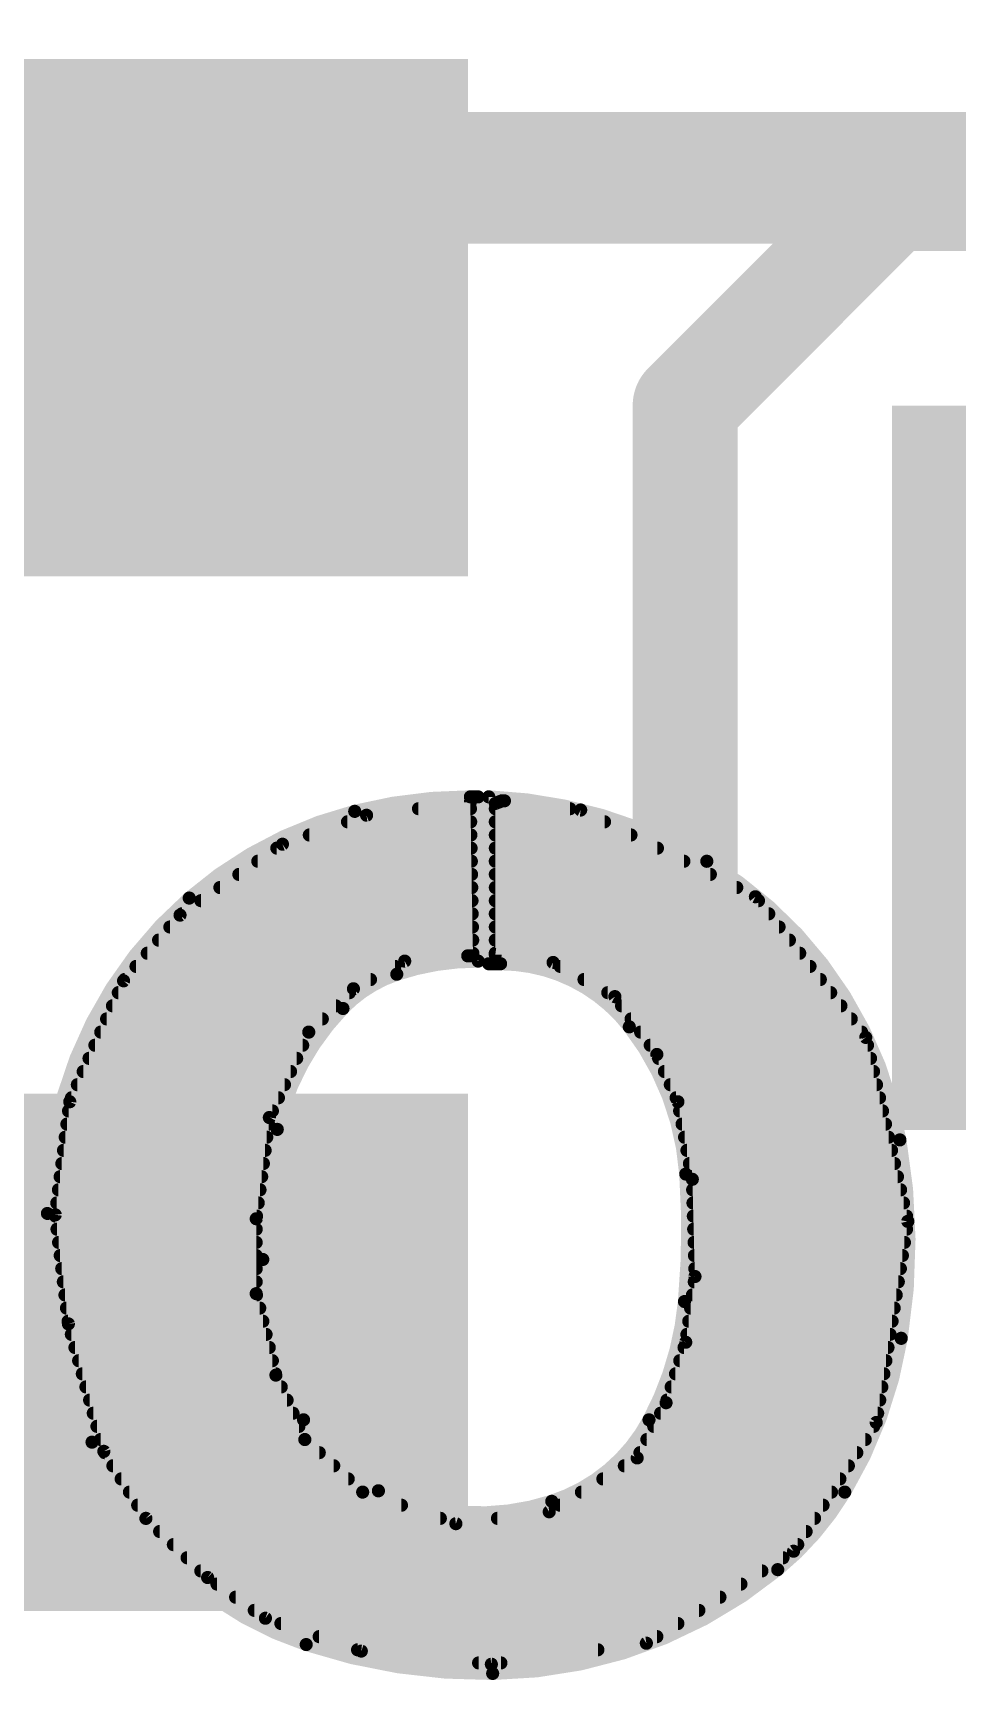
# Model space of a CAD drawing. Extents: x -109 to 32, y -1 to 19.
# Drawn here: x 8.969 to 10.756, y 9.797 to 12.98 of the extents above; entities that cross this region are included whole.
import ezdxf

# ---------------------------------------------------------------- set-up
doc = ezdxf.new("R2010")
doc.units = 0
for name, color, linetype in [('1', 12, 'CONTINUOUS'), ('16', 132, 'CONTINUOUS'), ('21', 53, 'CONTINUOUS'), ('22', 53, 'CONTINUOUS')]:
    doc.layers.add(name, color=color, linetype=linetype)

# ---------------------------------------------------------------- blocks, each defined once
blk = doc.blocks.new('RECT')
blk.add_solid([(-0.5, -0.5), (0.5, -0.5), (-0.5, 0.5), (0.5, 0.5)])

msp = doc.modelspace()

# ---------------------------------------------------------------- linework, layer by layer
at = {"layer": '16', "const_width": 0.254}
for points in [[(3.81, 17.78), (8.89, 12.7)], [(8.89, 12.7), (15.24, 12.7)]]:
    msp.add_lwpolyline(points, dxfattribs=at)
at = {"layer": '16', "const_width": 0.127}
msp.add_lwpolyline([(8.8451, 12.6551, 1), (8.9349, 12.7449)], format="xyb", dxfattribs=at)
at = {"layer": '21', "const_width": 0.2032}
for points in [[(10.63, 12.66), (10.23, 12.26)], [(12.23, 12.66), (10.63, 12.66)], [(10.23, 12.26), (10.23, 11.16)]]:
    msp.add_lwpolyline(points, dxfattribs=at)
at = {"layer": '21', "const_width": 0.1016}
for points in [[(10.63, 12.7108, 1), (10.63, 12.6092)], [(10.6659, 12.6241, 1), (10.5941, 12.6959)], [(10.2808, 12.26, 1), (10.1792, 12.26)], [(10.1941, 12.2959, 1), (10.2659, 12.2241)], [(10.1792, 11.16, 1), (10.2808, 11.16)]]:
    msp.add_lwpolyline(points, format="xyb", dxfattribs=at)
at = {"layer": '22'}
for points, const_width in [([(9.8146, 11.5037, 0.0624), (9.591, 11.4757)], 0.0254), ([(9.7142, 11.4871, 1), (9.7142, 11.4745)], 0.0127), ([(9.8209, 11.4936, 1), (9.8083, 11.4934)], 0.0127), ([(9.8146, 11.51, 1), (9.8146, 11.4974)], 0.0127), ([(9.8154, 11.4872, 1), (9.8138, 11.4998)], 0.0127), ([(9.8146, 11.4974, 1), (9.8146, 11.51)], 0.0127), ([(9.8148, 11.4745, 1), (9.8148, 11.4871)], 0.0127), ([(9.8361, 11.5037, 1), (9.8235, 11.5037)], 0.0127), ([(9.8298, 11.4974, 1), (9.8298, 11.51)], 0.0127), ([(9.8565, 11.5037, 1), (9.8438, 11.5037)], 0.0127), ([(10.2718, 11.3792, 0.1246), (9.8501, 11.5037)], 0.0254), ([(9.8503, 11.51, 1), (9.8499, 11.4974)], 0.0127), ([(9.8605, 11.4969, 1), (9.8651, 11.4851)], 0.0127), ([(9.8691, 11.491, 1), (9.8565, 11.491)], 0.0127), ([(9.8628, 11.4871, 1), (9.8628, 11.4745)], 0.0127), ([(9.8755, 11.5023, 1), (9.8755, 11.4897)], 0.0127), ([(9.8778, 11.4901, 1), (9.8732, 11.5019)], 0.0127), ([(9.8814, 11.5023, 1), (9.8798, 11.4897)], 0.0127), ([(9.8806, 11.4897, 1), (9.8806, 11.5023)], 0.0127), ([(10.0071, 11.4745, 1), (10.0071, 11.4871)], 0.0127), ([(9.591, 11.4757, 0.1172), (9.271, 11.3081)], 0.0254), ([(9.577, 11.4618, 1), (9.577, 11.4491)], 0.0127), ([(9.5894, 11.4819, 1), (9.5926, 11.4695)], 0.0127), ([(9.5926, 11.4695, 1), (9.5894, 11.4819)], 0.0127), ([(9.6131, 11.4744, 1), (9.6147, 11.4618)], 0.0127), ([(9.616, 11.4621, 1), (9.6118, 11.4741)], 0.0127), ([(9.8152, 11.4491, 1), (9.8152, 11.4618)], 0.0127), ([(9.8628, 11.4618, 1), (9.8628, 11.4491)], 0.0127), ([(10.0307, 11.484, 1), (10.0251, 11.4726)], 0.0127), ([(10.0271, 11.472, 1), (10.0287, 11.4846)], 0.0127), ([(10.074, 11.4491, 1), (10.074, 11.4618)], 0.0127), ([(9.5031, 11.4363, 1), (9.5031, 11.4237)], 0.0127), ([(9.8157, 11.4237, 1), (9.8157, 11.4363)], 0.0127), ([(9.8628, 11.4363, 1), (9.8628, 11.4237)], 0.0127), ([(10.1252, 11.4237, 1), (10.1252, 11.4363)], 0.0127), ([(9.4403, 11.4109, 1), (9.4403, 11.3983)], 0.0127), ([(9.4492, 11.4182, 1), (9.4534, 11.4062)], 0.0127), ([(9.4549, 11.407, 1), (9.4477, 11.4174)], 0.0127), ([(9.8161, 11.3983, 1), (9.8161, 11.4109)], 0.0127), ([(9.8628, 11.4109, 1), (9.8628, 11.3983)], 0.0127), ([(10.1764, 11.3983, 1), (10.1764, 11.4109)], 0.0127), ([(9.3669, 11.3601, 1), (9.3669, 11.3475)], 0.0127), ([(9.4036, 11.3856, 1), (9.4036, 11.3729)], 0.0127), ([(9.8165, 11.3729, 1), (9.8165, 11.3856)], 0.0127), ([(9.817, 11.3475, 1), (9.817, 11.3601)], 0.0127), ([(9.8628, 11.3856, 1), (9.8628, 11.3729)], 0.0127), ([(9.8628, 11.3601, 1), (9.8628, 11.3475)], 0.0127), ([(10.2275, 11.3729, 1), (10.2275, 11.3856)], 0.0127), ([(10.6451, 10.8407, 0.2183), (10.2718, 11.3792)], 0.0254), ([(10.275, 11.3847, 1), (10.2686, 11.3737)], 0.0127), ([(10.2686, 11.3737, 1), (10.275, 11.3847)], 0.0127), ([(10.2787, 11.3475, 1), (10.2787, 11.3601)], 0.0127), ([(9.3302, 11.3347, 1), (9.3302, 11.3221)], 0.0127), ([(9.8174, 11.3221, 1), (9.8174, 11.3347)], 0.0127), ([(9.8628, 11.3347, 1), (9.8628, 11.3221)], 0.0127), ([(10.3298, 11.3221, 1), (10.3298, 11.3347)], 0.0127), ([(9.271, 11.3081, 0.2195), (8.9967, 10.6985)], 0.0254), ([(9.2668, 11.3129, 1), (9.2752, 11.3033)], 0.0127), ([(9.2752, 11.3033, 1), (9.2668, 11.3129)], 0.0127), ([(9.2935, 11.3094, 1), (9.2935, 11.2967)], 0.0127), ([(9.8178, 11.2967, 1), (9.8178, 11.3094)], 0.0127), ([(9.8628, 11.3094, 1), (9.8628, 11.2967)], 0.0127), ([(10.3707, 11.3145, 1), (10.3607, 11.3067)], 0.0127), ([(10.3629, 11.3049, 1), (10.3685, 11.3163)], 0.0127), ([(10.3717, 11.2967, 1), (10.3717, 11.3094)], 0.0127), ([(9.2496, 11.2803, 1), (9.2568, 11.2699)], 0.0127), ([(9.258, 11.271, 1), (9.2484, 11.2792)], 0.0127), ([(9.2568, 11.284, 1), (9.2568, 11.2713)], 0.0127), ([(9.8182, 11.2713, 1), (9.8182, 11.284)], 0.0127), ([(9.8628, 11.284, 1), (9.8628, 11.2713)], 0.0127), ([(10.3916, 11.2713, 1), (10.3916, 11.284)], 0.0127), ([(9.2117, 11.2332, 1), (9.2117, 11.2205)], 0.0127), ([(9.2335, 11.2585, 1), (9.2335, 11.2459)], 0.0127), ([(9.8187, 11.2459, 1), (9.8187, 11.2585)], 0.0127), ([(9.8191, 11.2205, 1), (9.8191, 11.2332)], 0.0127), ([(9.8628, 11.2332, 1), (9.8628, 11.2205)], 0.0127), ([(9.8628, 11.2585, 1), (9.8628, 11.2459)], 0.0127), ([(10.4116, 11.2459, 1), (10.4116, 11.2585)], 0.0127), ([(10.4315, 11.2205, 1), (10.4315, 11.2332)], 0.0127), ([(9.1898, 11.2078, 1), (9.1898, 11.1951)], 0.0127), ([(9.8095, 11.2027, 1), (9.8095, 11.19)], 0.0127), ([(9.81, 11.19, 1), (9.809, 11.2026)], 0.0127), ([(9.8195, 11.1951, 1), (9.8195, 11.2078)], 0.0127), ([(9.8196, 11.19, 1), (9.8196, 11.2027)], 0.0127), ([(9.8628, 11.2078, 1), (9.8628, 11.1951)], 0.0127), ([(9.8637, 11.2052, 1), (9.8619, 11.1926)], 0.0127), ([(10.4514, 11.1951, 1), (10.4514, 11.2078)], 0.0127), ([(9.168, 11.1823, 1), (9.168, 11.1697)], 0.0127), ([(9.8298, 11.1862, 0.0828), (9.6723, 11.1608)], 0.0254), ([(9.6687, 11.1697, 1), (9.6687, 11.1823)], 0.0127), ([(9.6871, 11.1925, 1), (9.6881, 11.1799)], 0.0127), ([(9.6906, 11.1806, 1), (9.6846, 11.1918)], 0.0127), ([(9.8133, 11.1962, 1), (9.8259, 11.1964)], 0.0127), ([(9.8235, 11.1862, 1), (9.8361, 11.1862)], 0.0127), ([(9.8298, 11.1799, 1), (9.8298, 11.1925)], 0.0127), ([(9.8501, 11.1875, 1), (9.8501, 11.1748)], 0.0127), ([(9.8438, 11.1811, 1), (9.8565, 11.1811)], 0.0127), ([(9.8565, 11.1989, 1), (9.8691, 11.1989)], 0.0127), ([(10.1219, 11.0592, 0.2316), (9.873, 11.1811)], 0.0254), ([(9.873, 11.1874, 1), (9.873, 11.1748)], 0.0127), ([(9.873, 11.1748, 1), (9.873, 11.1875)], 0.0127), ([(9.9777, 11.1892, 1), (9.9715, 11.178)], 0.0127), ([(9.9737, 11.1773, 1), (9.9755, 11.1899)], 0.0127), ([(9.9883, 11.1823, 1), (9.9883, 11.1697)], 0.0127), ([(10.4714, 11.1697, 1), (10.4714, 11.1823)], 0.0127), ([(9.1392, 11.1522, 1), (9.1488, 11.144)], 0.0127), ([(9.1498, 11.1455, 1), (9.1382, 11.1507)], 0.0127), ([(9.1462, 11.157, 1), (9.1462, 11.1443)], 0.0127), ([(9.6723, 11.1608, 0.1209), (9.5682, 11.0947)], 0.0254), ([(9.5855, 11.1384, 1), (9.5915, 11.1272)], 0.0127), ([(9.5929, 11.1282, 1), (9.5841, 11.1374)], 0.0127), ([(9.6215, 11.1443, 1), (9.6215, 11.157)], 0.0127), ([(9.6703, 11.1668, 1), (9.6743, 11.1548)], 0.0127), ([(9.6743, 11.1548, 1), (9.6703, 11.1668)], 0.0127), ([(10.0343, 11.157, 1), (10.0343, 11.1443)], 0.0127), ([(10.4913, 11.1443, 1), (10.4913, 11.157)], 0.0127), ([(9.1225, 11.1061, 1), (9.1225, 11.0935)], 0.0127), ([(9.1338, 11.1316, 1), (9.1338, 11.1189)], 0.0127), ([(9.5545, 11.0935, 1), (9.5545, 11.1061)], 0.0127), ([(9.5807, 11.1189, 1), (9.5807, 11.1316)], 0.0127), ([(10.0803, 11.1316, 1), (10.0803, 11.1189)], 0.0127), ([(10.0991, 11.1213, 1), (10.0889, 11.1139)], 0.0127), ([(10.0909, 11.112, 1), (10.0971, 11.1232)], 0.0127), ([(10.1069, 11.1061, 1), (10.1069, 11.0935)], 0.0127), ([(10.5113, 11.1189, 1), (10.5113, 11.1316)], 0.0127), ([(10.5312, 11.0935, 1), (10.5312, 11.1061)], 0.0127), ([(9.1112, 11.0808, 1), (9.1112, 11.0681)], 0.0127), ([(9.5682, 11.0947, 0.1342), (9.4412, 10.861)], 0.0254), ([(9.5283, 11.0681, 1), (9.5283, 11.0808)], 0.0127), ([(9.5636, 11.0991, 1), (9.5728, 11.0903)], 0.0127), ([(9.5728, 11.0903, 1), (9.5636, 11.0991)], 0.0127), ([(10.1254, 11.0808, 1), (10.1254, 11.0681)], 0.0127), ([(10.5511, 11.0681, 1), (10.5511, 11.0808)], 0.0127), ([(9.0999, 11.0554, 1), (9.0999, 11.0427)], 0.0127), ([(9.4977, 11.0536, 1), (9.5065, 11.0444)], 0.0127), ([(9.5079, 11.0463, 1), (9.4963, 11.0517)], 0.0127), ([(9.5021, 11.0427, 1), (9.5021, 11.0554)], 0.0127), ([(10.2311, 10.7747, 0.1478), (10.1219, 11.0592)], 0.0254), ([(10.1269, 11.0631, 1), (10.1169, 11.0553)], 0.0127), ([(10.1169, 11.0553, 1), (10.1269, 11.0631)], 0.0127), ([(10.1438, 11.0554, 1), (10.1438, 11.0427)], 0.0127), ([(10.5711, 11.0427, 1), (10.5711, 11.0554)], 0.0127), ([(10.5853, 11.0402, 1), (10.5729, 11.0374)], 0.0127), ([(10.5741, 11.0349, 1), (10.5841, 11.0427)], 0.0127), ([(9.0885, 11.0299, 1), (9.0885, 11.0173)], 0.0127), ([(9.4904, 11.0173, 1), (9.4904, 11.0299)], 0.0127), ([(10.1623, 11.0299, 1), (10.1623, 11.0173)], 0.0127), ([(10.181, 11.0084, 1), (10.1694, 11.0032)], 0.0127), ([(10.1701, 11.0021, 1), (10.1803, 11.0095)], 0.0127), ([(10.5826, 11.0173, 1), (10.5826, 11.0299)], 0.0127), ([(9.0659, 10.9792, 1), (9.0659, 10.9665)], 0.0127), ([(9.0772, 11.0046, 1), (9.0772, 10.9919)], 0.0127), ([(9.4669, 10.9665, 1), (9.4669, 10.9792)], 0.0127), ([(9.4787, 10.9919, 1), (9.4787, 11.0046)], 0.0127), ([(10.1786, 11.0046, 1), (10.1786, 10.9919)], 0.0127), ([(10.1899, 10.9792, 1), (10.1899, 10.9665)], 0.0127), ([(10.5884, 10.9919, 1), (10.5884, 11.0046)], 0.0127), ([(10.5942, 10.9665, 1), (10.5942, 10.9792)], 0.0127), ([(9.0546, 10.9537, 1), (9.0546, 10.9411)], 0.0127), ([(9.4552, 10.9411, 1), (9.4552, 10.9537)], 0.0127), ([(10.2012, 10.9537, 1), (10.2012, 10.9411)], 0.0127), ([(10.6, 10.9411, 1), (10.6, 10.9537)], 0.0127), ([(9.0341, 10.917, 1), (9.0457, 10.9118)], 0.0127), ([(9.0462, 10.9136, 1), (9.0336, 10.9152)], 0.0127), ([(9.0433, 10.9284, 1), (9.0433, 10.9157)], 0.0127), ([(9.4435, 10.9157, 1), (9.4435, 10.9284)], 0.0127), ([(10.2125, 10.9284, 1), (10.2125, 10.9157)], 0.0127), ([(10.2221, 10.9156, 1), (10.2097, 10.9132)], 0.0127), ([(10.2101, 10.9118, 1), (10.2217, 10.917)], 0.0127), ([(10.6058, 10.9157, 1), (10.6058, 10.9284)], 0.0127), ([(9.0376, 10.903, 1), (9.0376, 10.8903)], 0.0127), ([(9.4201, 10.8866, 1), (9.4317, 10.8812)], 0.0127), ([(9.4322, 10.8831, 1), (9.4196, 10.8847)], 0.0127), ([(9.4318, 10.8903, 1), (9.4318, 10.903)], 0.0127), ([(10.2192, 10.903, 1), (10.2192, 10.8903)], 0.0127), ([(10.6116, 10.8903, 1), (10.6116, 10.903)], 0.0127), ([(9.0311, 10.8521, 1), (9.0311, 10.8395)], 0.0127), ([(9.0344, 10.8775, 1), (9.0344, 10.8649)], 0.0127), ([(9.4412, 10.861, 0.0602), (9.4132, 10.6096)], 0.0254), ([(9.421, 10.8395, 1), (9.421, 10.8521)], 0.0127), ([(9.4243, 10.8649, 1), (9.4243, 10.8775)], 0.0127), ([(9.435, 10.8625, 1), (9.4474, 10.8595)], 0.0127), ([(9.4474, 10.8595, 1), (9.435, 10.8625)], 0.0127), ([(10.2239, 10.8775, 1), (10.2239, 10.8649)], 0.0127), ([(10.2287, 10.8521, 1), (10.2287, 10.8395)], 0.0127), ([(10.6174, 10.8649, 1), (10.6174, 10.8775)], 0.0127), ([(10.6232, 10.8395, 1), (10.6232, 10.8521)], 0.0127), ([(9.0279, 10.8268, 1), (9.0279, 10.8141)], 0.0127), ([(9.4177, 10.8141, 1), (9.4177, 10.8268)], 0.0127), ([(10.2334, 10.8268, 1), (10.2334, 10.8141)], 0.0127), ([(10.629, 10.8141, 1), (10.629, 10.8268)], 0.0127), ([(10.6477, 10.4572, 0.0851), (10.6451, 10.8407)], 0.0254), ([(10.6514, 10.8418, 1), (10.6388, 10.8396)], 0.0127), ([(10.6388, 10.8396, 1), (10.6514, 10.8418)], 0.0127), ([(9.0246, 10.8013, 1), (9.0246, 10.7887)], 0.0127), ([(9.4144, 10.7887, 1), (9.4144, 10.8013)], 0.0127), ([(10.2381, 10.8013, 1), (10.2381, 10.7887)], 0.0127), ([(10.6348, 10.7887, 1), (10.6348, 10.8013)], 0.0127), ([(9.0213, 10.7759, 1), (9.0213, 10.7633)], 0.0127), ([(9.4111, 10.7633, 1), (9.4111, 10.7759)], 0.0127), ([(10.2286, 10.5283, 0.0416), (10.2311, 10.7747)], 0.0254), ([(10.2374, 10.7752, 1), (10.2248, 10.7742)], 0.0127), ([(10.2248, 10.7742, 1), (10.2374, 10.7752)], 0.0127), ([(10.2429, 10.7759, 1), (10.2429, 10.7633)], 0.0127), ([(10.2501, 10.7647, 1), (10.2375, 10.7643)], 0.0127), ([(10.2376, 10.7633, 1), (10.25, 10.7657)], 0.0127), ([(10.6406, 10.7633, 1), (10.6406, 10.7759)], 0.0127), ([(9.0148, 10.7251, 1), (9.0148, 10.7125)], 0.0127), ([(9.0181, 10.7506, 1), (9.0181, 10.7379)], 0.0127), ([(9.4045, 10.7125, 1), (9.4045, 10.7251)], 0.0127), ([(9.4078, 10.7379, 1), (9.4078, 10.7506)], 0.0127), ([(10.2444, 10.7506, 1), (10.2444, 10.7379)], 0.0127), ([(10.245, 10.7251, 1), (10.245, 10.7125)], 0.0127), ([(10.6465, 10.7379, 1), (10.6465, 10.7506)], 0.0127), ([(10.6523, 10.7125, 1), (10.6523, 10.7251)], 0.0127), ([(8.9967, 10.6985, 0.092), (9.083, 10.2565)], 0.0254), ([(9.003, 10.6986, 1), (8.9904, 10.6984)], 0.0127), ([(8.9904, 10.6984, 1), (9.003, 10.6986)], 0.0127), ([(9.0182, 10.6967, 1), (9.0056, 10.6951)], 0.0127), ([(9.0056, 10.6967, 1), (9.0182, 10.6951)], 0.0127), ([(9.0122, 10.6997, 1), (9.0122, 10.6871)], 0.0127), ([(9.4069, 10.6883, 1), (9.3942, 10.6883)], 0.0127), ([(9.4012, 10.6871, 1), (9.4012, 10.6997)], 0.0127), ([(10.2457, 10.6997, 1), (10.2457, 10.6871)], 0.0127), ([(10.6581, 10.6871, 1), (10.6581, 10.6997)], 0.0127), ([(9.0153, 10.6744, 1), (9.0153, 10.6617)], 0.0127), ([(9.3942, 10.6891, 1), (9.4068, 10.6875)], 0.0127), ([(9.4005, 10.6617, 1), (9.4005, 10.6744)], 0.0127), ([(10.2464, 10.6744, 1), (10.2464, 10.6617)], 0.0127), ([(10.6667, 10.6822, 1), (10.6541, 10.6842)], 0.0127), ([(10.6542, 10.6818, 1), (10.6666, 10.6846)], 0.0127), ([(10.658, 10.6617, 1), (10.658, 10.6744)], 0.0127), ([(9.0183, 10.6489, 1), (9.0183, 10.6363)], 0.0127), ([(9.4005, 10.6363, 1), (9.4005, 10.6489)], 0.0127), ([(10.2471, 10.6489, 1), (10.2471, 10.6363)], 0.0127), ([(10.654, 10.6363, 1), (10.654, 10.6489)], 0.0127), ([(9.0214, 10.6235, 1), (9.0214, 10.6109)], 0.0127), ([(9.0244, 10.5982, 1), (9.0244, 10.5855)], 0.0127), ([(9.4005, 10.6109, 1), (9.4005, 10.6235)], 0.0127), ([(9.4005, 10.5855, 1), (9.4005, 10.5982)], 0.0127), ([(9.4132, 10.6096, 0.1204), (9.492, 10.2997)], 0.0254), ([(9.4195, 10.6097, 1), (9.4069, 10.6095)], 0.0127), ([(9.4069, 10.6095, 1), (9.4195, 10.6097)], 0.0127), ([(10.2478, 10.6235, 1), (10.2478, 10.6109)], 0.0127), ([(10.2485, 10.5982, 1), (10.2485, 10.5855)], 0.0127), ([(10.6461, 10.5855, 1), (10.6461, 10.5982)], 0.0127), ([(10.65, 10.6109, 1), (10.65, 10.6235)], 0.0127), ([(9.0275, 10.5727, 1), (9.0275, 10.5601)], 0.0127), ([(9.4005, 10.5601, 1), (9.4005, 10.5727)], 0.0127), ([(10.2475, 10.5727, 1), (10.2475, 10.5601)], 0.0127), ([(10.2426, 10.5764, 1), (10.2552, 10.5768)], 0.0127), ([(10.2552, 10.5757, 1), (10.2426, 10.5775)], 0.0127), ([(10.6421, 10.5601, 1), (10.6421, 10.5727)], 0.0127), ([(9.0306, 10.5473, 1), (9.0306, 10.5347)], 0.0127), ([(9.4067, 10.545, 1), (9.3943, 10.542)], 0.0127), ([(9.3942, 10.5435, 1), (9.4069, 10.5435)], 0.0127), ([(9.4011, 10.5347, 1), (9.4011, 10.5473)], 0.0127), ([(10.16, 10.2997, 0.0995), (10.2286, 10.5283)], 0.0254), ([(10.2349, 10.5277, 1), (10.2223, 10.5289)], 0.0127), ([(10.2439, 10.5473, 1), (10.2439, 10.5347)], 0.0127), ([(10.6381, 10.5347, 1), (10.6381, 10.5473)], 0.0127), ([(9.0336, 10.522, 1), (9.0336, 10.5093)], 0.0127), ([(9.4073, 10.5093, 1), (9.4073, 10.522)], 0.0127), ([(10.2223, 10.5289, 1), (10.2349, 10.5277)], 0.0127), ([(10.2404, 10.522, 1), (10.2404, 10.5093)], 0.0127), ([(10.6341, 10.5093, 1), (10.6341, 10.522)], 0.0127), ([(9.0367, 10.4965, 1), (9.0367, 10.4839)], 0.0127), ([(9.0434, 10.4868, 1), (9.0312, 10.4834)], 0.0127), ([(9.031, 10.4843, 1), (9.0436, 10.4859)], 0.0127), ([(9.043, 10.4711, 1), (9.043, 10.4585)], 0.0127), ([(9.4134, 10.4839, 1), (9.4134, 10.4965)], 0.0127), ([(9.4196, 10.4585, 1), (9.4196, 10.4711)], 0.0127), ([(10.2332, 10.4711, 1), (10.2332, 10.4585)], 0.0127), ([(10.2368, 10.4965, 1), (10.2368, 10.4839)], 0.0127), ([(10.6261, 10.4585, 1), (10.6261, 10.4711)], 0.0127), ([(10.6301, 10.4839, 1), (10.6301, 10.4965)], 0.0127), ([(9.05, 10.4458, 1), (9.05, 10.4331)], 0.0127), ([(9.4257, 10.4331, 1), (9.4257, 10.4458)], 0.0127), ([(10.2278, 10.4458, 1), (10.2278, 10.4331)], 0.0127), ([(10.2248, 10.4505, 1), (10.2374, 10.4487)], 0.0127), ([(10.2371, 10.4476, 1), (10.2251, 10.4516)], 0.0127), ([(10.5385, 10.16, 0.0949), (10.6477, 10.4572)], 0.0254), ([(10.6221, 10.4331, 1), (10.6221, 10.4458)], 0.0127), ([(10.6414, 10.4582, 1), (10.654, 10.4562)], 0.0127), ([(10.654, 10.4562, 1), (10.6414, 10.4582)], 0.0127), ([(9.0571, 10.4203, 1), (9.0571, 10.4077)], 0.0127), ([(9.4318, 10.4077, 1), (9.4318, 10.4203)], 0.0127), ([(10.2195, 10.4203, 1), (10.2195, 10.4077)], 0.0127), ([(10.6181, 10.4077, 1), (10.6181, 10.4203)], 0.0127), ([(9.0642, 10.3949, 1), (9.0642, 10.3823)], 0.0127), ([(9.4444, 10.3887, 1), (9.4328, 10.3835)], 0.0127), ([(9.4324, 10.3846, 1), (9.4448, 10.3876)], 0.0127), ([(9.438, 10.3823, 1), (9.438, 10.3949)], 0.0127), ([(10.2112, 10.3949, 1), (10.2112, 10.3823)], 0.0127), ([(10.6142, 10.3823, 1), (10.6142, 10.3949)], 0.0127), ([(9.0712, 10.3696, 1), (9.0712, 10.3569)], 0.0127), ([(9.0783, 10.3441, 1), (9.0783, 10.3315)], 0.0127), ([(9.4489, 10.3569, 1), (9.4489, 10.3696)], 0.0127), ([(9.4603, 10.3315, 1), (9.4603, 10.3441)], 0.0127), ([(10.1947, 10.3441, 1), (10.1947, 10.3315)], 0.0127), ([(10.2029, 10.3696, 1), (10.2029, 10.3569)], 0.0127), ([(10.6062, 10.3315, 1), (10.6062, 10.3441)], 0.0127), ([(10.6102, 10.3569, 1), (10.6102, 10.3696)], 0.0127), ([(9.0854, 10.3187, 1), (9.0854, 10.3061)], 0.0127), ([(9.4717, 10.3061, 1), (9.4717, 10.3187)], 0.0127), ([(10.1824, 10.3187, 1), (10.1824, 10.3061)], 0.0127), ([(10.187, 10.3347, 1), (10.199, 10.3307)], 0.0127), ([(10.1986, 10.3298, 1), (10.1874, 10.3356)], 0.0127), ([(10.6022, 10.3061, 1), (10.6022, 10.3187)], 0.0127), ([(9.0925, 10.2934, 1), (9.0925, 10.2807)], 0.0127), ([(9.4831, 10.2807, 1), (9.4831, 10.2934)], 0.0127), ([(9.492, 10.2997, 0.1633), (9.6368, 10.1625)], 0.0254), ([(9.4976, 10.3027, 1), (9.4864, 10.2967)], 0.0127), ([(9.4864, 10.2967, 1), (9.4976, 10.3027)], 0.0127), ([(9.972, 10.1422, 0.1942), (10.16, 10.2997)], 0.0254), ([(10.1544, 10.3027, 1), (10.1656, 10.2967)], 0.0127), ([(10.1656, 10.2967, 1), (10.1544, 10.3027)], 0.0127), ([(10.1691, 10.2934, 1), (10.1691, 10.2807)], 0.0127), ([(10.5931, 10.2956, 1), (10.6057, 10.2936)], 0.0127), ([(10.6047, 10.2912, 1), (10.5941, 10.298)], 0.0127), ([(10.5945, 10.2807, 1), (10.5945, 10.2934)], 0.0127), ([(9.083, 10.2565, 0.2224), (9.4971, 9.8654)], 0.0254), ([(9.0889, 10.2588, 1), (9.0771, 10.2542)], 0.0127), ([(9.0771, 10.2542, 1), (9.0889, 10.2588)], 0.0127), ([(9.0995, 10.2679, 1), (9.0995, 10.2553)], 0.0127), ([(9.1113, 10.2421, 1), (9.1005, 10.2353)], 0.0127), ([(9.4988, 10.2663, 1), (9.4902, 10.2569)], 0.0127), ([(9.4887, 10.259, 1), (9.5003, 10.2642)], 0.0127), ([(9.4945, 10.2553, 1), (9.4945, 10.2679)], 0.0127), ([(10.1558, 10.2679, 1), (10.1558, 10.2553)], 0.0127), ([(10.5782, 10.2553, 1), (10.5782, 10.2679)], 0.0127), ([(9.0998, 10.237, 1), (9.112, 10.2404)], 0.0127), ([(9.1075, 10.2425, 1), (9.1075, 10.2299)], 0.0127), ([(9.1234, 10.2172, 1), (9.1234, 10.2045)], 0.0127), ([(9.5225, 10.2299, 1), (9.5225, 10.2425)], 0.0127), ([(9.5504, 10.2045, 1), (9.5504, 10.2172)], 0.0127), ([(10.1123, 10.2172, 1), (10.1123, 10.2045)], 0.0127), ([(10.1315, 10.2289, 1), (10.1427, 10.2231)], 0.0127), ([(10.1404, 10.2206, 1), (10.1338, 10.2314)], 0.0127), ([(10.1424, 10.2425, 1), (10.1424, 10.2299)], 0.0127), ([(10.5455, 10.2045, 1), (10.5455, 10.2172)], 0.0127), ([(10.5619, 10.2299, 1), (10.5619, 10.2425)], 0.0127), ([(9.1394, 10.1918, 1), (9.1394, 10.1791)], 0.0127), ([(9.5784, 10.1791, 1), (9.5784, 10.1918)], 0.0127), ([(10.0708, 10.1918, 1), (10.0708, 10.1791)], 0.0127), ([(10.5292, 10.1791, 1), (10.5292, 10.1918)], 0.0127), ([(9.1553, 10.1663, 1), (9.1553, 10.1537)], 0.0127), ([(9.6083, 10.166, 1), (9.6043, 10.154)], 0.0127), ([(9.602, 10.1553, 1), (9.6106, 10.1647)], 0.0127), ([(9.6063, 10.1537, 1), (9.6063, 10.1663)], 0.0127), ([(9.6368, 10.1625, 0.1897), (9.972, 10.1422)], 0.0254), ([(9.6395, 10.1683, 1), (9.6341, 10.1567)], 0.0127), ([(9.6341, 10.1567, 1), (9.6395, 10.1683)], 0.0127), ([(10.0293, 10.1663, 1), (10.0293, 10.1537)], 0.0127), ([(10.4089, 10.0101, 0.0859), (10.5385, 10.16)], 0.0254), ([(10.5129, 10.1537, 1), (10.5129, 10.1663)], 0.0127), ([(10.5331, 10.1633, 1), (10.5439, 10.1567)], 0.0127), ([(10.5439, 10.1567, 1), (10.5331, 10.1633)], 0.0127), ([(9.1713, 10.141, 1), (9.1713, 10.1283)], 0.0127), ([(9.6814, 10.1283, 1), (9.6814, 10.141)], 0.0127), ([(9.9637, 10.1273, 1), (9.9703, 10.1165)], 0.0127), ([(9.97, 10.1482, 1), (9.974, 10.1362)], 0.0127), ([(9.9678, 10.1156, 1), (9.9662, 10.1282)], 0.0127), ([(9.974, 10.1362, 1), (9.97, 10.1482)], 0.0127), ([(9.9878, 10.141, 1), (9.9878, 10.1283)], 0.0127), ([(10.4965, 10.1283, 1), (10.4965, 10.141)], 0.0127), ([(9.1872, 10.1156, 1), (9.1872, 10.1029)], 0.0127), ([(9.1916, 10.1138, 1), (9.1828, 10.1046)], 0.0127), ([(9.1818, 10.1058, 1), (9.1926, 10.1126)], 0.0127), ([(9.2137, 10.0901, 1), (9.2137, 10.0775)], 0.0127), ([(9.7565, 10.1029, 1), (9.7565, 10.1156)], 0.0127), ([(9.7858, 10.1053, 1), (9.7874, 10.0927)], 0.0127), ([(9.7846, 10.093, 1), (9.7886, 10.105)], 0.0127), ([(9.867, 10.1156, 1), (9.867, 10.1029)], 0.0127), ([(10.4639, 10.0775, 1), (10.4639, 10.0901)], 0.0127), ([(10.4802, 10.1029, 1), (10.4802, 10.1156)], 0.0127), ([(9.2403, 10.0648, 1), (9.2403, 10.0521)], 0.0127), ([(10.4476, 10.0521, 1), (10.4476, 10.0648)], 0.0127), ([(9.2668, 10.0394, 1), (9.2668, 10.0267)], 0.0127), ([(10.4191, 10.0267, 1), (10.4191, 10.0394)], 0.0127), ([(10.4341, 10.0491, 1), (10.4447, 10.0423)], 0.0127), ([(10.4428, 10.0403, 1), (10.436, 10.0511)], 0.0127), ([(9.2933, 10.0139, 1), (9.2933, 10.0013)], 0.0127), ([(9.3103, 10.0001, 1), (9.3029, 9.9897)], 0.0127), ([(9.3022, 9.9903, 1), (9.311, 9.9995)], 0.0127), ([(9.8577, 9.8095, 0.1703), (10.4089, 10.0101)], 0.0254), ([(10.3784, 10.0013, 1), (10.3784, 10.0139)], 0.0127), ([(10.4049, 10.015, 1), (10.4129, 10.0052)], 0.0127), ([(10.4129, 10.0052, 1), (10.4049, 10.015)], 0.0127), ([(9.3246, 9.9886, 1), (9.3246, 9.9759)], 0.0127), ([(9.3607, 9.9632, 1), (9.3607, 9.9505)], 0.0127), ([(10.2972, 9.9505, 1), (10.2972, 9.9632)], 0.0127), ([(10.3378, 9.9759, 1), (10.3378, 9.9886)], 0.0127), ([(9.3967, 9.9377, 1), (9.3967, 9.9251)], 0.0127), ([(10.2565, 9.9251, 1), (10.2565, 9.9377)], 0.0127), ([(9.4204, 9.9222, 1), (9.4162, 9.9102)], 0.0127), ([(9.4146, 9.911, 1), (9.422, 9.9214)], 0.0127), ([(9.4481, 9.9123, 1), (9.4481, 9.8997)], 0.0127), ([(10.2159, 9.8997, 1), (10.2159, 9.9123)], 0.0127), ([(9.4971, 9.8654, 0.083), (9.8577, 9.8095)], 0.0254), ([(9.4991, 9.8714, 1), (9.4951, 9.8594)], 0.0127), ([(9.4951, 9.8594, 1), (9.4991, 9.8714)], 0.0127), ([(9.5222, 9.887, 1), (9.5222, 9.8743)], 0.0127), ([(10.1515, 9.8733, 1), (10.1583, 9.8625)], 0.0127), ([(10.1558, 9.8616, 1), (10.154, 9.8742)], 0.0127), ([(10.1752, 9.8743, 1), (10.1752, 9.887)], 0.0127), ([(9.5964, 9.8615, 1), (9.5964, 9.8489)], 0.0127), ([(9.6043, 9.859, 1), (9.6031, 9.8464)], 0.0127), ([(9.6016, 9.8467, 1), (9.6058, 9.8587)], 0.0127), ([(9.8304, 9.8361, 1), (9.8304, 9.8235)], 0.0127), ([(9.8543, 9.8336, 1), (9.8561, 9.821)], 0.0127), ([(9.8546, 9.821, 1), (9.8558, 9.8336)], 0.0127), ([(9.8737, 9.8235, 1), (9.8737, 9.8361)], 0.0127), ([(10.0612, 9.8489, 1), (10.0612, 9.8615)], 0.0127), ([(9.8576, 9.8158, 1), (9.8578, 9.8032)], 0.0127), ([(9.8578, 9.8032, 1), (9.8576, 9.8158)], 0.0127)]:
    msp.add_lwpolyline(points, format="xyb", dxfattribs=dict(at, const_width=const_width))
at = {"layer": '22', "const_width": 0.0254}
for points in [[(9.8146, 11.4935), (9.6139, 11.4681)], [(9.7142, 11.4808), (9.8148, 11.4808)], [(9.8298, 11.5037), (9.8146, 11.5037)], [(9.8196, 11.1963), (9.8146, 11.4935)], [(9.8298, 11.1862), (9.8298, 11.5037)], [(9.8501, 11.5037), (9.8501, 11.1811)], [(9.8755, 11.496), (9.8628, 11.491)], [(9.8628, 11.491), (9.8628, 11.1989)], [(9.8628, 11.4808), (10.0071, 11.4808)], [(9.8806, 11.496), (9.8755, 11.496)], [(10.0279, 11.4783), (9.8806, 11.496)], [(9.6139, 11.4681), (9.4513, 11.4122)], [(9.577, 11.4554), (9.8152, 11.4554)], [(9.8628, 11.4554), (10.074, 11.4554)], [(10.3657, 11.3106), (10.0279, 11.4783)], [(9.5031, 11.43), (9.8157, 11.43)], [(9.8628, 11.43), (10.1252, 11.43)], [(9.4513, 11.4122), (9.2532, 11.2751)], [(9.4403, 11.4046), (9.8161, 11.4046)], [(9.8628, 11.4046), (10.1764, 11.4046)], [(9.3669, 11.3538), (9.817, 11.3538)], [(9.4036, 11.3792), (9.8165, 11.3792)], [(9.8628, 11.3792), (10.2275, 11.3792)], [(9.8628, 11.3538), (10.2787, 11.3538)], [(9.3302, 11.3284), (9.8174, 11.3284)], [(9.8628, 11.3284), (10.3298, 11.3284)], [(9.2935, 11.303), (9.8178, 11.303)], [(9.8628, 11.303), (10.3717, 11.303)], [(10.5791, 11.0388), (10.3657, 11.3106)], [(9.2532, 11.2751), (9.144, 11.1481)], [(9.2568, 11.2776), (9.8182, 11.2776)], [(9.8628, 11.2776), (10.3916, 11.2776)], [(9.2117, 11.2268), (9.8191, 11.2268)], [(9.2335, 11.2522), (9.8187, 11.2522)], [(9.8628, 11.2522), (10.4116, 11.2522)], [(9.8628, 11.2268), (10.4315, 11.2268)], [(9.1898, 11.2014), (9.8195, 11.2014)], [(9.6876, 11.1862), (9.8095, 11.1963)], [(9.8095, 11.1963), (9.8196, 11.1963)], [(9.8628, 11.2014), (10.4514, 11.2014)], [(9.8628, 11.1989), (9.9746, 11.1836)], [(9.168, 11.176), (9.6687, 11.176)], [(9.5885, 11.1328), (9.6876, 11.1862)], [(9.8501, 11.1811), (9.873, 11.1811)], [(9.9746, 11.1836), (10.094, 11.1176)], [(9.9883, 11.176), (10.4714, 11.176)], [(9.144, 11.1481), (9.0399, 10.9144)], [(9.1462, 11.1506), (9.6215, 11.1506)], [(9.5021, 11.049), (9.5885, 11.1328)], [(10.0343, 11.1506), (10.4913, 11.1506)], [(9.1225, 11.0998), (9.5545, 11.0998)], [(9.1338, 11.1252), (9.5807, 11.1252)], [(10.0803, 11.1252), (10.5113, 11.1252)], [(10.094, 11.1176), (10.1752, 11.0058)], [(10.1069, 11.0998), (10.5312, 11.0998)], [(9.1112, 11.0744), (9.5283, 11.0744)], [(10.1254, 11.0744), (10.5511, 11.0744)], [(9.0999, 11.049), (9.5021, 11.049)], [(9.4259, 10.8839), (9.5021, 11.049)], [(10.1438, 11.049), (10.5711, 11.049)], [(10.6604, 10.6832), (10.5791, 11.0388)], [(9.0885, 11.0236), (9.4904, 11.0236)], [(10.1623, 11.0236), (10.5826, 11.0236)], [(10.1752, 11.0058), (10.2159, 10.9144)], [(9.0659, 10.9728), (9.4669, 10.9728)], [(9.0772, 10.9982), (9.4787, 10.9982)], [(10.1786, 10.9982), (10.5884, 10.9982)], [(10.1899, 10.9728), (10.5942, 10.9728)], [(9.0546, 10.9474), (9.4552, 10.9474)], [(10.2012, 10.9474), (10.6, 10.9474)], [(9.0399, 10.9144), (9.0119, 10.6959)], [(9.0433, 10.922), (9.4435, 10.922)], [(10.2125, 10.922), (10.6058, 10.922)], [(10.2159, 10.9144), (10.2438, 10.7645)], [(9.0376, 10.8966), (9.4318, 10.8966)], [(9.4005, 10.6883), (9.4259, 10.8839)], [(10.2192, 10.8966), (10.6116, 10.8966)], [(9.0311, 10.8458), (9.421, 10.8458)], [(9.0344, 10.8712), (9.4243, 10.8712)], [(10.2239, 10.8712), (10.6174, 10.8712)], [(10.2287, 10.8458), (10.6232, 10.8458)], [(9.0279, 10.8204), (9.4177, 10.8204)], [(10.2334, 10.8204), (10.629, 10.8204)], [(9.0246, 10.795), (9.4144, 10.795)], [(10.2381, 10.795), (10.6348, 10.795)], [(9.0213, 10.7696), (9.4111, 10.7696)], [(10.2429, 10.7696), (10.6406, 10.7696)], [(10.2438, 10.7645), (10.2489, 10.5766)], [(9.0148, 10.7188), (9.4045, 10.7188)], [(9.0181, 10.7442), (9.4078, 10.7442)], [(10.2444, 10.7442), (10.6465, 10.7442)], [(10.245, 10.7188), (10.6523, 10.7188)], [(9.0119, 10.6959), (9.0373, 10.4851)], [(9.0122, 10.6934), (9.4012, 10.6934)], [(9.4005, 10.5435), (9.4005, 10.6883)], [(10.2457, 10.6934), (10.6581, 10.6934)], [(9.0153, 10.668), (9.4005, 10.668)], [(10.2464, 10.668), (10.658, 10.668)], [(10.5994, 10.2946), (10.6604, 10.6832)], [(9.0183, 10.6426), (9.4005, 10.6426)], [(10.2471, 10.6426), (10.654, 10.6426)], [(9.0214, 10.6172), (9.4005, 10.6172)], [(9.0244, 10.5918), (9.4005, 10.5918)], [(10.2478, 10.6172), (10.65, 10.6172)], [(10.2485, 10.5918), (10.6461, 10.5918)], [(9.0275, 10.5664), (9.4005, 10.5664)], [(10.2489, 10.5766), (10.2311, 10.4496)], [(10.2475, 10.5664), (10.6421, 10.5664)], [(9.0306, 10.541), (9.4011, 10.541)], [(9.4386, 10.3861), (9.4005, 10.5435)], [(10.2439, 10.541), (10.6381, 10.541)], [(9.0336, 10.5156), (9.4073, 10.5156)], [(10.2404, 10.5156), (10.6341, 10.5156)], [(9.0367, 10.4902), (9.4134, 10.4902)], [(9.0373, 10.4851), (9.1059, 10.2387)], [(9.043, 10.4648), (9.4196, 10.4648)], [(10.2332, 10.4648), (10.6261, 10.4648)], [(10.2368, 10.4902), (10.6301, 10.4902)], [(9.05, 10.4394), (9.4257, 10.4394)], [(10.2311, 10.4496), (10.193, 10.3327)], [(10.2278, 10.4394), (10.6221, 10.4394)], [(9.0571, 10.414), (9.4318, 10.414)], [(10.2195, 10.414), (10.6181, 10.414)], [(9.0642, 10.3886), (9.438, 10.3886)], [(9.4945, 10.2616), (9.4386, 10.3861)], [(10.2112, 10.3886), (10.6142, 10.3886)], [(9.0712, 10.3632), (9.4489, 10.3632)], [(9.0783, 10.3378), (9.4603, 10.3378)], [(10.1947, 10.3378), (10.6062, 10.3378)], [(10.2029, 10.3632), (10.6102, 10.3632)], [(9.0854, 10.3124), (9.4717, 10.3124)], [(10.193, 10.3327), (10.1371, 10.226)], [(10.1824, 10.3124), (10.6022, 10.3124)], [(9.0925, 10.287), (9.4831, 10.287)], [(10.1691, 10.287), (10.5945, 10.287)], [(10.4394, 10.0457), (10.5994, 10.2946)], [(9.0995, 10.2616), (9.4945, 10.2616)], [(9.1059, 10.2387), (9.1872, 10.1092)], [(9.6063, 10.16), (9.4945, 10.2616)], [(10.1558, 10.2616), (10.5782, 10.2616)], [(9.1075, 10.2362), (9.5225, 10.2362)], [(9.1234, 10.2108), (9.5504, 10.2108)], [(10.1371, 10.226), (9.967, 10.1219)], [(10.1123, 10.2108), (10.5455, 10.2108)], [(10.1424, 10.2362), (10.5619, 10.2362)], [(9.1394, 10.1854), (9.5784, 10.1854)], [(10.0708, 10.1854), (10.5292, 10.1854)], [(9.1553, 10.16), (9.6063, 10.16)], [(9.7866, 10.099), (9.6063, 10.16)], [(10.0293, 10.16), (10.5129, 10.16)], [(9.1713, 10.1346), (9.6814, 10.1346)], [(9.967, 10.1219), (9.7866, 10.099)], [(9.9878, 10.1346), (10.4965, 10.1346)], [(9.1872, 10.1092), (9.3066, 9.9949)], [(9.1872, 10.1092), (9.7565, 10.1092)], [(9.2137, 10.0838), (10.4639, 10.0838)], [(9.867, 10.1092), (10.4802, 10.1092)], [(9.2403, 10.0584), (10.4476, 10.0584)], [(9.2668, 10.033), (10.4191, 10.033)], [(10.1549, 9.8679), (10.4394, 10.0457)], [(9.2933, 10.0076), (10.3784, 10.0076)], [(9.3066, 9.9949), (9.4183, 9.9162)], [(9.3246, 9.9822), (10.3378, 9.9822)], [(9.3607, 9.9568), (10.2972, 9.9568)], [(9.3967, 9.9314), (10.2565, 9.9314)], [(9.4183, 9.9162), (9.6037, 9.8527)], [(9.4481, 9.906), (10.2159, 9.906)], [(9.5222, 9.8806), (10.1752, 9.8806)], [(9.8552, 9.8273), (10.1549, 9.8679)], [(9.5964, 9.8552), (10.0612, 9.8552)], [(9.6037, 9.8527), (9.8552, 9.8273)], [(9.8304, 9.8298), (9.8737, 9.8298)]]:
    msp.add_lwpolyline(points, dxfattribs=at)

# ---------------------------------------------------------------- block references
at = {"layer": '1', "yscale": 4.6, "rotation": 90}
for p in [(7.51, 12.43), (7.51, 10.43)]:
    msp.add_blockref('RECT', p, dxfattribs=at)
at = {"layer": '1', "xscale": 1.6, "yscale": 1.4, "rotation": 180}
msp.add_blockref('RECT', (11.43, 11.56), dxfattribs=at)

doc.saveas('drawing.dxf')
